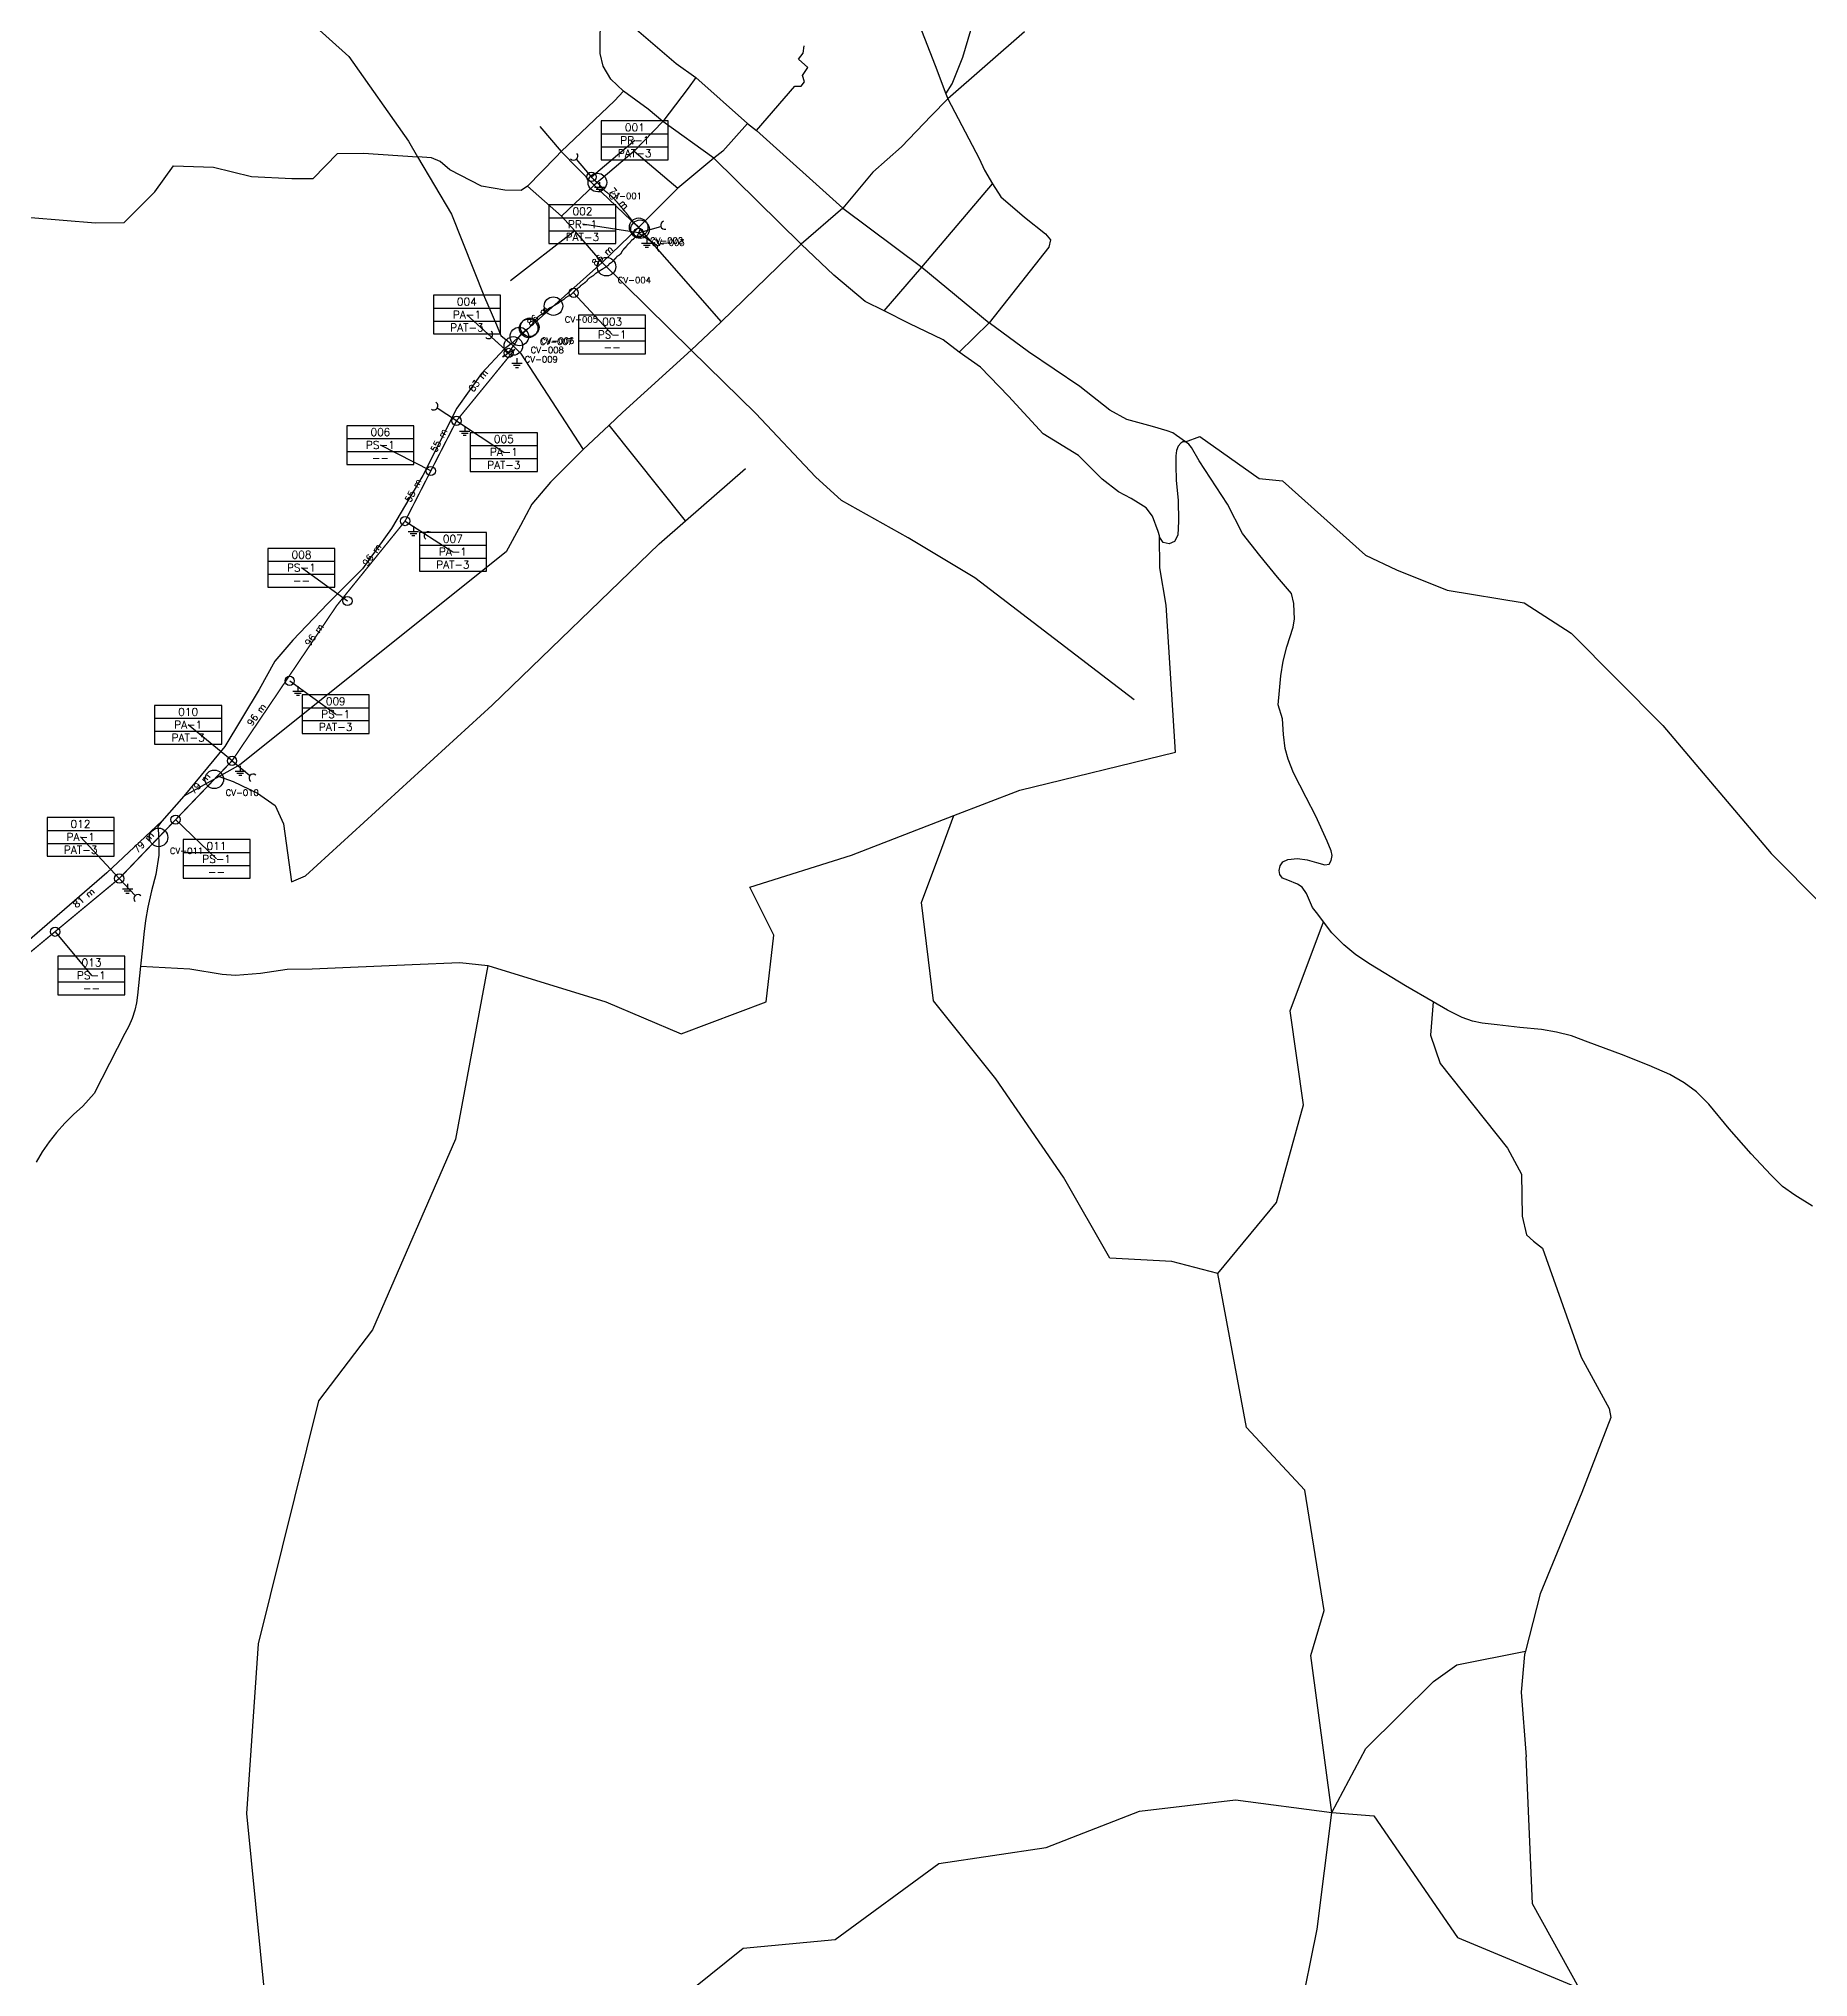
# Model space of a CAD drawing. Header units: metres. Extents: x 405922 to 419705, y 8261045 to 8275273.
# Drawn here: x 410329 to 412045, y 8268729 to 8270608 of the extents above; entities that cross this region are included whole.
import ezdxf
from ezdxf.enums import TextEntityAlignment as Align

# ---------------------------------------------------------------- set-up
doc = ezdxf.new("R2010")
doc.units = ezdxf.units.M
doc.linetypes.add('DASHED', pattern=[1.524, 1.27, -0.254])
for name, color, linetype in [('CRUCES', 30, 'Continuous'), ('RP_CONDUCTOR', 5, 'Continuous'), ('RP_CUADROPOSTE', 5, 'Continuous'), ('RP_EMPALME', 1, 'DASHED'), ('RP_POSTE', 1, 'Continuous'), ('RP_PTIERRA', 2, 'Continuous'), ('RP_RETENIDA', 1, 'Continuous'), ('RP_VANO', 4, 'Continuous'), ('VIAS', 8, 'Continuous')]:
    doc.layers.add(name, color=color, linetype=linetype)
doc.styles.add('ROMANS', font='romans.shx')

# ---------------------------------------------------------------- blocks, each defined once
blk = doc.blocks.new('POSTE_LP')
blk.add_circle((0, 0), 0.9)
blk = doc.blocks.new('RETENIDA')
blk.add_line((0, 0), (4.5, 0))
blk.add_arc((5.3, 0), 0.8, 90, 270)
blk = doc.blocks.new('PAT')
for p, q in [((0, 0), (0, -1)), ((-1, -1), (1, -1)), ((-0.65, -1.4), (0.65, -1.4)), ((-0.3, -1.8), (0.3, -1.8))]:
    blk.add_line(p, q)
blk = doc.blocks.new('CUADRO_POSTE')
for p, q in [((0, 5), (13, 5)), ((0, 2.5), (13, 2.5))]:
    blk.add_line(p, q)
blk.add_lwpolyline([(0, 0), (13, 0), (13, 7.5), (0, 7.5)], close=True)
at = {"style": 'ROMANS'}
for tag, p in [('NUMERO', (6.5, 6.25)), ('ARMADO', (6.5, 3.75)), ('PAT', (6.5, 1.25))]:
    blk.add_attdef(tag, text='', height=1.5, dxfattribs=at).set_placement(p, align=Align.MIDDLE_CENTER)

msp = doc.modelspace()

# ---------------------------------------------------------------- linework, layer by layer
at = {"layer": 'CRUCES'}
for centre in [(410871, 8270468.8), (410911, 8270425.4), (410912.4, 8270423.5), (410879.8, 8270387.2), (410828.4, 8270349), (410804.3, 8270327.5), (410805.4, 8270328.5), (410789.5, 8270310.4), (410795.3, 8270319.5), (410499.6, 8269890.4), (410445.6, 8269834.1)]:
    msp.add_circle(centre, 9, dxfattribs=at)
at = {"layer": 'RP_CONDUCTOR', "const_width": 1.25}
for points in [[(410865.2, 8270474.2), (410865.5, 8270473.6), (410866.8, 8270472.5), (410867.7, 8270471.3), (410869.8, 8270469.6), (410870.9, 8270469), (410871.9, 8270467.8), (410872.5, 8270467), (410873.7, 8270465.8), (410874.7, 8270464.7), (410875.6, 8270463.5), (410876.8, 8270462.4), (410877.7, 8270461.3), (410878.6, 8270460.4), (410879.7, 8270459.6), (410880.8, 8270458.8), (410881.7, 8270457.9), (410882.8, 8270457.4), (410883.2, 8270456.5), (410884.3, 8270455.7), (410885.1, 8270454.9), (410886.2, 8270454), (410887.1, 8270453.2), (410888, 8270452.1), (410888.9, 8270451), (410889.7, 8270450.2), (410890.6, 8270449.1), (410891.5, 8270448.1), (410892.2, 8270447), (410893, 8270446.2), (410893.9, 8270445.1), (410895, 8270444), (410895.3, 8270443.5), (410896.5, 8270441.9), (410897.6, 8270440.8), (410898.5, 8270439.8), (410899.4, 8270438.7), (410899.9, 8270438), (410901.1, 8270436.4), (410902, 8270435.3), (410902.6, 8270434.5), (410903.4, 8270433.5), (410904, 8270432.7), (410904.8, 8270431.9), (410905.7, 8270430.6), (410906.8, 8270429.6), (410907.8, 8270428.6), (410908.6, 8270427.8), (410909.4, 8270427.1), (410910.5, 8270426.1), (410911.3, 8270425.1), (410912.1, 8270424.3), (410912.6, 8270424.1), (410910.8, 8270419.4), (410909.2, 8270416), (410907.2, 8270415.4), (410905.9, 8270413.8), (410904.5, 8270413.2), (410902.3, 8270410.4), (410900.5, 8270408.8), (410898.8, 8270406.5), (410896.6, 8270404.3), (410894.9, 8270402.1), (410893.8, 8270399.9), (410892, 8270398.3), (410890.1, 8270397.2), (410889.3, 8270396.1), (410887.6, 8270394.4), (410885.9, 8270392.2), (410883.6, 8270390.6), (410882.7, 8270390.1), (410881.5, 8270388.4), (410878.3, 8270386.3), (410873.7, 8270383.5), (410868.8, 8270380.3), (410867.1, 8270378.6), (410864.4, 8270377), (410862.2, 8270375.4), (410860.6, 8270373.2), (410858, 8270371.1), (410854.9, 8270368.9), (410853.7, 8270367.4), (410849.7, 8270364.7), (410848.6, 8270363.1), (410845.2, 8270359.9), (410843.9, 8270359.4), (410842.1, 8270358.3), (410840.3, 8270357.3), (410838.7, 8270355.7), (410835.2, 8270353.5), (410833.1, 8270351.9), (410831.4, 8270350.9), (410828.8, 8270349.3), (410827, 8270348.2), (410824.3, 8270347.1), (410821.9, 8270345), (410818.7, 8270341.9), (410815.6, 8270340.3), (410813.5, 8270338.7), (410813.2, 8270338.2), (410810.9, 8270335.6), (410808.9, 8270333.6), (410808.4, 8270332.1), (410806.4, 8270330), (410805, 8270328), (410802.5, 8270326.4), (410798.9, 8270323.4), (410796.9, 8270321.8), (410795.5, 8270319.8), (410794.5, 8270318.3), (410793.4, 8270316.8), (410792.2, 8270314.3), (410790.8, 8270312.3), (410789.8, 8270310.8), (410788.4, 8270308.9), (410787, 8270306.9), (410786, 8270305.4), (410784.9, 8270304.4), (410783, 8270302.5), (410781.6, 8270301), (410779.9, 8270300), (410779, 8270300)], [(410791.1, 8270307.2), (410734.4, 8270237.8), (410684.6, 8270140.7), (410618.2, 8270058.6), (410516.8, 8269908.3), (410407.5, 8269794.3), (410248.8, 8269662.8), (410096.9, 8269536.3), (409885.3, 8269474.9), (409747.9, 8269391.7), (409573.2, 8269295.4), (409458.4, 8269216), (409364.4, 8269029.2), (409230, 8268677), (409147.6, 8268463.4), (408965.3, 8268176.3), (408891.3, 8268014.8), (408925.2, 8267828.8), (408967.4, 8267705.7), (409031.1, 8267558.9), (409039, 8267406.7), (409035.9, 8267243.4), (409015.4, 8267118.7), (408985, 8267012.2)]]:
    msp.add_lwpolyline(points, dxfattribs=at)
at = {"layer": 'RP_CUADROPOSTE'}
for p, q in [((410865.2, 8270474.2), (410907.2, 8270509.7)), ((410910.9, 8270420), (410856.5, 8270428.4)), ((410848, 8270361.8), (410885.3, 8270321.4)), ((410785, 8270303.6), (410744.5, 8270340.7)), ((410734.4, 8270237.8), (410780.3, 8270207.5)), ((410709.5, 8270189.2), (410660.6, 8270214.3)), ((410684.6, 8270140.7), (410730.9, 8270111)), ((410628.7, 8270063.2), (410584.1, 8270095.4)), ((410572.7, 8269985.8), (410617.3, 8269953.6)), ((410516.8, 8269908.3), (410474.3, 8269943.3)), ((410462.1, 8269851.3), (410501.8, 8269813.3)), ((410407.5, 8269794.2), (410370, 8269834.5)), ((410345.3, 8269742.7), (410380.5, 8269700.4))]:
    msp.add_line(p, q, dxfattribs=at)
at = {"layer": 'RP_EMPALME'}
msp.add_line((410779, 8270300), (410791.1, 8270307.2), dxfattribs=at)
at = {"layer": 'VIAS'}
for points in [[(410002.2, 8271503), (409982.8, 8271392.8), (410068.3, 8271288), (410176.9, 8271185.6), (410227.8, 8271110.4), (410292.5, 8271019.2), (410364.2, 8270923.5), (410440.7, 8270784.3), (410479.4, 8270730.5), (410481.9, 8270728.5), (410521.5, 8270695.5), (410579.2, 8270636.3), (410630, 8270590.8), (410687.9, 8270508.7), (410696.7, 8270493.7), (410729.5, 8270438), (410761.5, 8270357.7)], [(411208.9, 8270554.8), (411214.9, 8270564.3), (411225.3, 8270590.1), (411235.5, 8270625.3), (411238.7, 8270655.7), (411241.3, 8270679.2), (411243.7, 8270704.9), (411247.4, 8270740.9), (411251.4, 8270788.2), (411252.5, 8270834.9), (411251.2, 8270880.5), (411252, 8270927.1), (411253.8, 8270977.3), (411254.8, 8271017.9), (411255, 8271027.4), (411255.5, 8271033.5), (411255.9, 8271050.9), (411255.4, 8271055.1), (411254.6, 8271059.4), (411252.5, 8271065.4), (411250.3, 8271070.1), (411247.7, 8271074.6), (411244.6, 8271078.8)], [(411066.1, 8270851.5), (411088.4, 8270820.4), (411119.2, 8270772.1), (411142, 8270734.2), (411149, 8270719.2), (411157.9, 8270693.1), (411170.4, 8270653), (411183, 8270621.9), (411198.4, 8270582.3), (411208.9, 8270554.8), (411210.7, 8270549.9)], [(411221.6, 8270304.4), (411206.2, 8270316.4), (411173.3, 8270332.1), (411149.1, 8270344.3), (411130.6, 8270353.6), (411100.1, 8270378.9), (411068.5, 8270408.9), (410983.9, 8270492.3), (410934.3, 8270527.8), (410920.1, 8270539.9), (410896.2, 8270557.3), (410890.2, 8270563.1), (410884, 8270568.8), (410876.7, 8270581.5), (410873.8, 8270593.9), (410873.7, 8270613.3), (410876.9, 8270647.1)], [(410876.9, 8270647.1), (410900, 8270624.9), (410947.3, 8270584.1), (410966.3, 8270570.4), (411016.6, 8270525.9), (411025.2, 8270519.3), (411109, 8270443.9), (411185.5, 8270386.6), (411250.8, 8270332.7)], [(411285.2, 8270614.8), (411210.7, 8270549.9)], [(411025.2, 8270519.3), (411062.5, 8270562.2), (411068.7, 8270562.2), (411071.9, 8270566.2), (411070, 8270572.4), (411075.1, 8270580.1), (411066, 8270588.4), (411070.5, 8270594.2), (411071.4, 8270601.4)], [(410896.2, 8270557.3), (410887.5, 8270548.1), (410835.9, 8270498.8), (410830.8, 8270493.3), (410803.4, 8270465.3)], [(410966.3, 8270570.4), (410958.9, 8270560.1), (410934.3, 8270527.8), (410906.7, 8270499.1), (410867.8, 8270466.1), (410836.1, 8270436.1)], [(409931, 8270542.3), (409974.7, 8270533.3), (410020.2, 8270523), (410050.2, 8270500.3), (410083, 8270485.8), (410133.7, 8270467.7), (410202.8, 8270451.9), (410321.8, 8270435), (410384.6, 8270429.8), (410412.2, 8270429.9), (410441.9, 8270459.7), (410460.2, 8270485), (410498.8, 8270483.7), (410535.6, 8270474.7), (410574.7, 8270472.6), (410595.4, 8270472.7), (410618.9, 8270497), (410644.2, 8270497.1), (410696.7, 8270493.7)], [(411210.7, 8270549.9), (411194.5, 8270533.5), (411165.8, 8270503.3), (411138.1, 8270478.8), (411109, 8270443.9)], [(411210.7, 8270549.9), (411241, 8270492), (411246.4, 8270480.9), (411253.9, 8270467.5), (411262.1, 8270454.8), (411285, 8270435.3), (411305.5, 8270419.2), (411310.4, 8270413.3), (411308.8, 8270406.2), (411250.8, 8270332.7)], [(411016.6, 8270525.9), (410992.5, 8270499.1), (410983.9, 8270492.3), (410949.1, 8270463.3), (410910.8, 8270425.3), (410875.7, 8270391.2), (410787.4, 8270312.5), (410781.1, 8270307.6), (410758.5, 8270283.8), (410734.8, 8270250), (410701.9, 8270184.8), (410671.4, 8270133.5), (410643.4, 8270094.5), (410609.3, 8270060.6), (410575.7, 8270025.3), (410558.3, 8270004.8), (410543, 8269977.5), (410509.7, 8269922.3), (410470.2, 8269874.1)], [(410815.3, 8270523.1), (410835.9, 8270498.8), (410867.8, 8270466.1), (410910.8, 8270425.3), (410991.1, 8270333.9)], [(410906.7, 8270499.1), (410949.1, 8270463.3)], [(410803.4, 8270465.3), (410797.2, 8270461.1), (410781.4, 8270461.3), (410758.6, 8270465.1), (410727.9, 8270481.1), (410718.6, 8270489.1), (410710.1, 8270492.6), (410696.7, 8270493.7)], [(411391.5, 8269967.4), (411236.9, 8270085.7), (411172.4, 8270124.3), (411107.8, 8270160.6), (411082.4, 8270183.4), (411024.7, 8270244.9), (410961.8, 8270306.3), (410875.7, 8270391.2), (410849.1, 8270422), (410836.1, 8270436.1), (410803.4, 8270465.3)], [(411149.1, 8270344.3), (411185.5, 8270386.6), (411253.9, 8270467.5)], [(411109, 8270443.9), (411068.5, 8270408.9), (410991.1, 8270333.9), (410984.7, 8270328.1), (410961.8, 8270306.3), (410895.4, 8270245.8), (410882.5, 8270233.7), (410857.3, 8270210), (410825.5, 8270178.5), (410807.3, 8270157.2), (410796.6, 8270136.5), (410782.6, 8270110.9), (410524.5, 8269904.3), (410504.2, 8269893), (410470.2, 8269874.1), (410448.8, 8269849.7), (410395.6, 8269799.9), (410274.5, 8269695.3)], [(410849.1, 8270422), (410786.7, 8270373.4)], [(410761.5, 8270357.7), (410773.1, 8270330.7), (410777.5, 8270320.4), (410787.4, 8270312.5), (410796.5, 8270303.3), (410857.3, 8270210)], [(411221.6, 8270304.4), (411250.8, 8270332.7)], [(411441.1, 8270217.4), (411432.4, 8270223.6), (411428.8, 8270226.3), (411423.3, 8270228.1), (411409, 8270232.4), (411384.2, 8270239.2), (411367.7, 8270248), (411338.6, 8270271.2), (411288.8, 8270304.8), (411250.8, 8270332.7)], [(412049.1, 8269476.7), (412031.8, 8269487.5), (412020, 8269495.7), (412008.7, 8269507.1), (411989.4, 8269527.3), (411968.3, 8269551.8), (411948.4, 8269575.7), (411936.5, 8269587.4), (411924.4, 8269596.2), (411910.6, 8269604.2), (411890.7, 8269612.9), (411863.8, 8269623.8), (411831.4, 8269635.7), (411815.4, 8269641.7), (411800.7, 8269645.2), (411786.1, 8269648), (411765.2, 8269650), (411743.2, 8269652.4), (411728.6, 8269654), (411719.2, 8269656), (411709.3, 8269659.7), (411695.2, 8269666.8), (411681.1, 8269674.8), (411654.5, 8269690.2), (411620.5, 8269711), (411606.4, 8269720.4), (411594.6, 8269729.9), (411583, 8269741.7), (411574.8, 8269752.4), (411569.3, 8269759.6), (411564.1, 8269766), (411558.4, 8269779.7), (411554.2, 8269785.9), (411549.7, 8269788.9), (411540.3, 8269792.7), (411535.3, 8269794.7), (411532.7, 8269798), (411531.8, 8269802.1), (411533, 8269806.6), (411535.5, 8269810.3), (411540.3, 8269812.6), (411549.6, 8269813.5), (411559, 8269812.5), (411568.2, 8269809.8), (411576.1, 8269807.6), (411580.4, 8269808.3), (411582.5, 8269811.6), (411583.2, 8269816.5), (411582.2, 8269821.1), (411578.6, 8269830.6), (411567.6, 8269854.8), (411558, 8269872.8), (411545.7, 8269896.8), (411540.6, 8269910), (411537.8, 8269920.3), (411536.1, 8269933.7), (411535.3, 8269949), (411531.1, 8269962.7), (411532.2, 8269976.4), (411533.5, 8269990.7), (411535.9, 8270004.9), (411539.5, 8270018.7), (411545.4, 8270037.9), (411546.7, 8270045.8), (411546.4, 8270052.8), (411546.1, 8270060.7), (411543.9, 8270070.6), (411530.3, 8270086.4), (411513.3, 8270107.2), (411496.5, 8270128.5), (411481.8, 8270156.9), (411454.4, 8270199), (411447.1, 8270212), (411444.4, 8270215.1), (411441.1, 8270217.4), (411438.6, 8270217.3), (411436.6, 8270216.2), (411434.1, 8270213.4), (411432.3, 8270209.1), (411431.6, 8270204), (411431.7, 8270194.8), (411432.1, 8270179.9), (411433.9, 8270160.8), (411434.5, 8270140.5), (411433.7, 8270127.1), (411430.6, 8270120.8), (411425.4, 8270118.7), (411419.6, 8270119.9), (411416.2, 8270124.7), (411415.8, 8270126.4), (411414.7, 8270130.7), (411409.2, 8270145.5), (411403.1, 8270153.5), (411395.1, 8270158.3), (411388.6, 8270162.4), (411376.2, 8270168.9), (411360.4, 8270181.4), (411337.3, 8270204.2), (411303, 8270225.2), (411269.5, 8270261.7), (411242.4, 8270289.9), (411221.6, 8270304.4)], [(410956.4, 8270140.8), (410882.5, 8270233.7)], [(411441.1, 8270217.4), (411454.9, 8270222.6), (411512.5, 8270181.8), (411535.1, 8270179.8), (411615.5, 8270107.5), (411645.7, 8270093.4), (411694.8, 8270073.7), (411769.3, 8270061.5), (411814.9, 8270032.1), (411904, 8269942.5), (412009, 8269818.4), (412107.2, 8269719.5), (412167.4, 8269684.1), (412297.7, 8269614.2), (412337.4, 8269610.4), (412395.2, 8269578.6), (412425.6, 8269569.1), (412466.5, 8269551.9), (412507, 8269542.1), (412527, 8269568.1), (412568.5, 8269568.6), (412595.4, 8269549.9), (412620.8, 8269560.3), (412677.4, 8269541.6)], [(410574.6, 8269791.1), (410587.9, 8269796.7), (410769.1, 8269962.1), (410930.9, 8270118.6), (410956.4, 8270140.8), (411014.6, 8270191.7)], [(410428.1, 8269709.3), (410476, 8269706.7), (410507.1, 8269701.7), (410520.3, 8269700.6), (410544.5, 8269702.4), (410570.3, 8269706.5), (410594.5, 8269706.6), (410691.6, 8269711), (410737.6, 8269712.9), (410764.7, 8269710.1), (410879.2, 8269674.7), (410952.1, 8269643.8), (411034.5, 8269674.7), (411041.9, 8269739.3), (411018.7, 8269785.8), (411117.2, 8269816.8), (411216.6, 8269855.2), (411280.6, 8269880), (411431.5, 8269916.7), (411422.5, 8270059.1), (411416.1, 8270095.2), (411415.8, 8270126.4)], [(410504.2, 8269893), (410517.9, 8269888.2), (410541.5, 8269877), (410558.7, 8269865.1), (410566.6, 8269847.4), (410574.6, 8269791.1)], [(410448.8, 8269849.7), (410444.8, 8269844.8), (410445.5, 8269837.4), (410445.9, 8269827.2), (410445.8, 8269817), (410442.8, 8269798), (410438.6, 8269782.4), (410435.1, 8269766.5), (410432.9, 8269753.5), (410431.2, 8269740.4), (410430, 8269727.2), (410428.1, 8269709.3), (410425.2, 8269681.2), (410424.2, 8269673.8), (410422.6, 8269666.5), (410420.1, 8269658.7), (410416.9, 8269651.1), (410413, 8269643.9), (410383.1, 8269586), (410372.3, 8269573.6), (410363.2, 8269565.7), (410354.6, 8269557.2), (410346.6, 8269548.2), (410339.4, 8269539.1), (410332.8, 8269529.5), (410326.8, 8269519.5)], [(411583.1, 8268889), (411562.7, 8269041.1), (411575.7, 8269084.9), (411556.9, 8269201.4), (411500.3, 8269262.3), (411472.6, 8269411.5), (411427.8, 8269423), (411367.7, 8269426.4), (411322.7, 8269504.9), (411257.1, 8269600.1), (411196.7, 8269675.6), (411185.3, 8269770.9), (411204.9, 8269823.5), (411216.6, 8269855.2)], [(411472.6, 8269411.5), (411529.5, 8269480.2), (411555.5, 8269575), (411542.7, 8269666), (411574.8, 8269752.4)], [(410764.7, 8269710.1), (410733.3, 8269541.5), (410652.9, 8269357), (410600.6, 8269288.2), (410542.3, 8269052.6), (410530.9, 8268888.1), (410561.7, 8268578.8), (410483.1, 8268503.3), (410531.4, 8268190.8)], [(411681.1, 8269674.8), (411678.7, 8269642.5), (411688, 8269615.1), (411753.3, 8269533), (411766.8, 8269507.8), (411767.4, 8269467.1), (411771.6, 8269448.8), (411778.5, 8269442.9), (411787.3, 8269436), (411824.6, 8269330.5), (411851.9, 8269280.7), (411853.3, 8269272), (411825.5, 8269199.1), (411784.9, 8269101), (411770.8, 8269045.5), (411769.9, 8269042.3), (411766.4, 8269005.7), (411771.3, 8268943)], [(411742.1, 8267763.6), (411673.8, 8267797.6), (411634.7, 8267868.8), (411597.8, 8267929.9), (411553, 8268127.8), (411493.3, 8268213.5), (411517.9, 8268316.3), (411590.1, 8268385), (411570, 8268471.6), (411527.1, 8268578.5), (411551.6, 8268691.5), (411568.8, 8268776), (411583.1, 8268889), (411615.8, 8268951), (411681.5, 8269016.1), (411704.2, 8269032.2), (411770.8, 8269045.5)], [(410531.4, 8268190.8), (410601, 8268282.3), (410627.1, 8268385), (410667.1, 8268442.1), (410717.4, 8268470.5), (410714.5, 8268576.2), (410837.6, 8268653.6), (410916.8, 8268680.8), (411012.2, 8268757.6), (411101.6, 8268766), (411202, 8268839.6), (411305.9, 8268855.1), (411396.4, 8268890.5), (411489.5, 8268901.5), (411583.1, 8268889), (411623.7, 8268885.7), (411704.7, 8268767.8), (411822.7, 8268718.8), (411777.6, 8268800.6), (411771.3, 8268943)]]:
    msp.add_lwpolyline(points, dxfattribs=at)

# ---------------------------------------------------------------- block references
at = {"layer": 'RP_CUADROPOSTE', "xscale": 5, "yscale": 5}
for p, values in [((410874.7, 8270490.9), {'NUMERO': '001', 'ARMADO': 'PR-1', 'PAT': 'PAT-3'}), ((410824, 8270409.6), {'NUMERO': '002', 'ARMADO': 'PR-1', 'PAT': 'PAT-3'}), ((410712, 8270322), {'NUMERO': '004', 'ARMADO': 'PA-1', 'PAT': 'PAT-3'}), ((410852.8, 8270302.7), {'NUMERO': '003', 'ARMADO': 'PS-1', 'PAT': '--'}), ((410628.1, 8270195.6), {'NUMERO': '006', 'ARMADO': 'PS-1', 'PAT': '--'}), ((410747.8, 8270188.8), {'NUMERO': '005', 'ARMADO': 'PA-1', 'PAT': 'PAT-3'}), ((410698.4, 8270092.2), {'NUMERO': '007', 'ARMADO': 'PA-1', 'PAT': 'PAT-3'}), ((410551.6, 8270076.7), {'NUMERO': '008', 'ARMADO': 'PS-1', 'PAT': '--'}), ((410584.8, 8269934.8), {'NUMERO': '009', 'ARMADO': 'PS-1', 'PAT': 'PAT-3'}), ((410441.8, 8269924.5), {'NUMERO': '010', 'ARMADO': 'PA-1', 'PAT': 'PAT-3'}), ((410337.5, 8269815.8), {'NUMERO': '012', 'ARMADO': 'PA-1', 'PAT': 'PAT-3'}), ((410469.3, 8269794.5), {'NUMERO': '011', 'ARMADO': 'PS-1', 'PAT': '--'}), ((410348, 8269681.6), {'NUMERO': '013', 'ARMADO': 'PS-1', 'PAT': '--'})]:
    msp.add_blockref('CUADRO_POSTE', p, dxfattribs=at).add_auto_attribs(values)
at = {"layer": 'RP_POSTE', "xscale": 5, "yscale": 5}
for p in [(410865.2, 8270474.2), (410910.9, 8270420), (410848, 8270361.8), (410785, 8270303.6), (410734.4, 8270237.8), (410709.5, 8270189.2), (410684.6, 8270140.7), (410628.7, 8270063.2), (410572.7, 8269985.8), (410516.8, 8269908.3), (410462.1, 8269851.3), (410407.5, 8269794.2), (410345.3, 8269742.7)]:
    msp.add_blockref('POSTE_LP', p, dxfattribs=at)
at = {"layer": 'RP_PTIERRA', "xscale": 5, "yscale": 5}
for p in [(410873.2, 8270469.2), (410918.9, 8270415), (410793, 8270298.6), (410742.4, 8270232.8), (410692.6, 8270135.7), (410580.7, 8269980.8), (410524.8, 8269903.3), (410415.5, 8269789.2)]:
    msp.add_blockref('PAT', p, dxfattribs=at)
at = {"layer": 'RP_RETENIDA', "xscale": 5, "yscale": 5}
for p, rotation in [((410865.2, 8270474.2), 130.1523309526553), ((410910.9, 8270420), 326.2906107311367), ((410910.9, 8270420), 16.29061073113674), ((410785, 8270303.6), 137.5144679521364), ((410734.4, 8270237.8), 146.547687370322), ((410684.6, 8270140.7), 327.3139759565071), ((410516.8, 8269908.3), 320.5672839534898), ((410407.5, 8269794.2), 312.9341904225541)]:
    msp.add_blockref('RETENIDA', p, dxfattribs=dict(at, rotation=rotation))

# ---------------------------------------------------------------- texts
at = {"layer": 'CRUCES', "style": 'ROMANS'}
for s, p in [('CV-001', (410882, 8270452.8)), ('CV-002', (410922, 8270409.4)), ('CV-003', (410923.4, 8270407.5)), ('CV-004', (410890.8, 8270371.2)), ('CV-005', (410839.4, 8270333)), ('CV-007', (410815.3, 8270311.5)), ('CV-006', (410816.4, 8270312.5)), ('CV-009', (410800.5, 8270294.4)), ('CV-008', (410806.3, 8270303.5)), ('CV-010', (410510.6, 8269874.4)), ('CV-011', (410456.6, 8269818.1))]:
    msp.add_text(s, height=6, dxfattribs=at).set_placement(p)
at = {"layer": 'RP_VANO', "style": 'ROMANS'}
for s, rotation, p in [('71 m', -49.8477, (410888, 8270450.1)), ('86 m', 42.788, (410879.4, 8270393.9)), ('86 m', 42.7831, (410816.5, 8270335.7)), ('83 m', 52.4036, (410759.7, 8270273.7)), ('55 m', 62.853, (410722, 8270216.5)), ('55 m', 62.853, (410697.1, 8270168)), ('96 m', 54.1521, (410656.6, 8270105)), ('96 m', 54.1521, (410600.7, 8270027.5)), ('96 m', 54.1521, (410544.7, 8269950.1)), ('79 m', 46.2309, (410489.4, 8269882.8)), ('79 m', 46.2309, (410434.8, 8269825.8)), ('81 m', 39.7083, (410376.4, 8269771.5))]:
    msp.add_text(s, height=6.5, rotation=rotation, dxfattribs=at).set_placement(p, align=Align.BOTTOM_CENTER)

doc.saveas('drawing.dxf')
